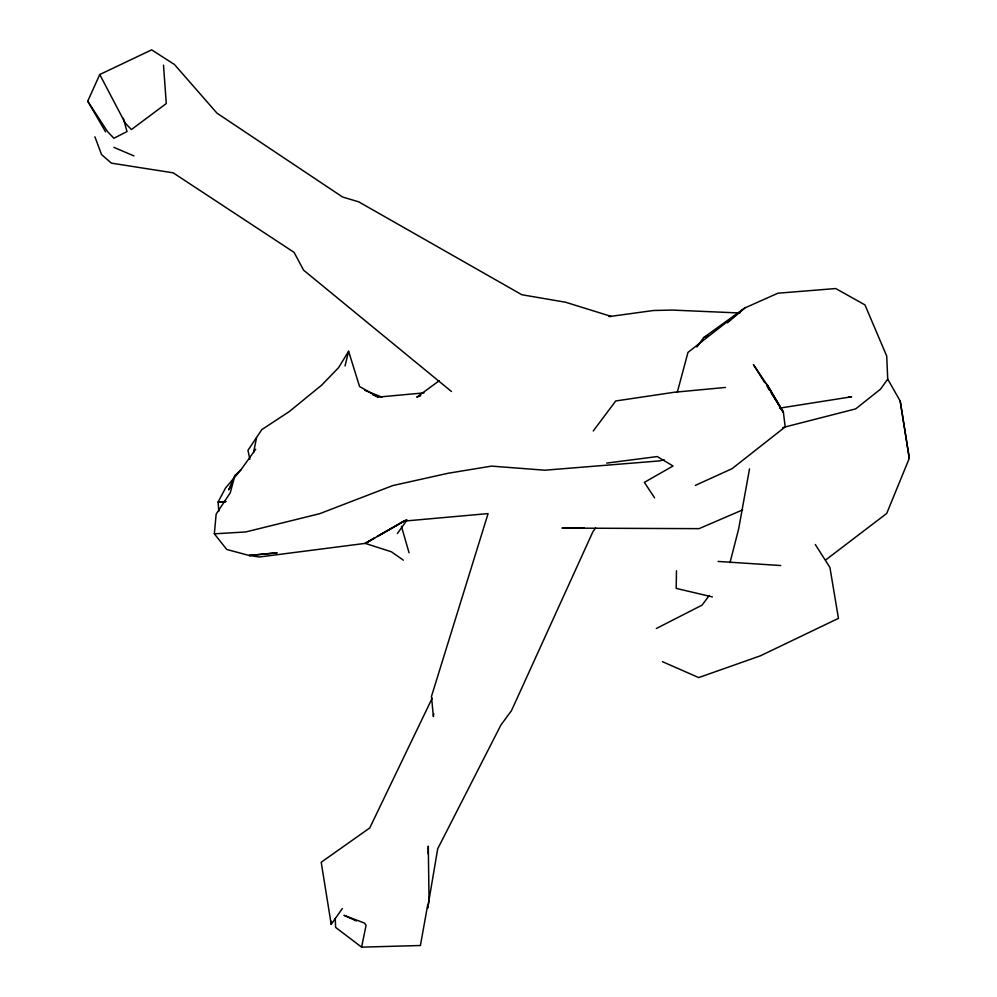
<?xml version="1.0" encoding="UTF-8"?>
<svg xmlns="http://www.w3.org/2000/svg" width="997" height="997" viewBox="0 0 997 997"><rect width="100%" height="100%" fill="white"/><g stroke="black" fill="none" stroke-linecap="round" stroke-linejoin="round"><path stroke-width="1.5" d="M427.663 905.102L420.41 945.505L361.587 947.15L335.603 927.372L335.254 918.324M428.212 853.931L428.286 846.179L429.046 900.465L427.626 908.205L437.708 848.796L500.943 724.969L511.436 710.736L592.941 531.675L595.608 527.999M676.489 570.758L676.178 588.392L712.369 596.916M433.732 713.628L433.371 716.581L431.477 696.38L488.081 513.592L404.059 521.119L365.251 543.377L259.295 556.999L249.163 555.479L226.755 549.472L214.343 533.831L216.15 514.103L230.319 492.692L234.856 475.557L241.112 469.599L255.693 449.223M342.32 908.554L331.216 924.381L331.527 921.365M749.52 468.914L738.615 529.108L729.991 562.657M253.537 452.513L256.528 437.882M361.587 947.15L366.073 925.328L364.503 923.085L343.977 915.308L356.415 920.941M345.037 365.924L348.614 351.318L359.568 386.524L378.112 397.093L423.987 392.88M677.275 392.382L687.98 352.39L744.909 307.923L777.922 293.205L835.723 288.544L864.96 304.908L886.707 356.079L887.729 379.134L900.204 401.081L909.289 458.308L886.707 513.455L825.566 560.04M234.856 475.557L228.687 489.851L231.017 486.062M105.582 131.841L87.711 101.183L99.762 74.526L151.669 49.85L174.487 64.531L216.985 113.172L342.519 196.982L358.746 201.855L521.842 294.738L565.523 302.216L611.335 316.448M432.125 698.299L369.75 827.946L321.196 862.255L331.216 924.381M348.614 351.318L338.531 367.706L321.732 385.091L289.093 411.711L261.787 429.632L247.966 450.32L249.848 459.231M696.94 347.006L703.658 337.597L744.909 307.923L727.411 322.854M397.342 533.532L406.988 520.11M887.729 379.134L880.476 389.204L855.688 408.882L782.62 427.601M709.291 595.458L702.062 605.142L656.338 628.496M593.24 431.003L615.722 400.981L673.984 392.295L725.455 387.447M241.112 469.599L225.534 488.007L218.119 501.965L218.792 511.199M439.178 380.754L416.758 397.18L420.759 395.722M403.311 560.14L391.397 551.802L365.251 543.377L374.573 538.019M406.527 519.661L377.24 536.498L404.059 521.119M365.251 543.377L374.623 538.006M703.658 337.597L707.833 335.59M695.308 485.414L732.035 468.69L785.2 426.903L783.393 412.359L767.416 384.942M742.64 509.891L699.047 528.647L561.972 528.098L584.142 527.924M664.052 459.667L659.615 460.901L544.786 470.21L491.533 466.11L448.027 473.276L392.731 485.589L319.638 513.704L245.761 531.949L214.343 533.831M779.492 408.159L851.625 396.781L848.522 397.005M609.042 316.61L653.309 310.516L672.115 310.067L739.886 313.008M606.712 463.094L657.272 456.564L673.075 465.985L644.361 482.361L654.618 497.864M225.771 501.479L218.119 501.965L225.796 501.753M718.127 561.436L780.738 565.536M364.777 390.313L382.001 397.142M113.92 147.357L133.972 155.943M372.529 394.65L378.112 397.093M662.457 661.684L698.723 677.574L760.387 655.827L838.452 618.364L829.915 567.418L815.309 544.536M451.442 391.485L303.587 270.162L294.09 252.378L173.179 172.83L111.44 163.159L101.532 154.56L94.914 136.838M771.242 393.005L783.393 412.359L766.282 383.646L753.408 364.603L764.749 382.674M87.711 101.183L107.539 131.579L113.895 138.259L127.018 131.579L123.354 118.319M767.179 386.549L769.622 390.425M766.282 383.646L783.393 412.359M99.762 74.526L125.211 123.042L131.405 129.56L166.275 103.551L163.508 65.179M401.43 526.341L409.044 552.749M909.289 458.308L900.204 401.081M276.892 552.837L249.163 555.479L276.892 552.837"/></g></svg>
